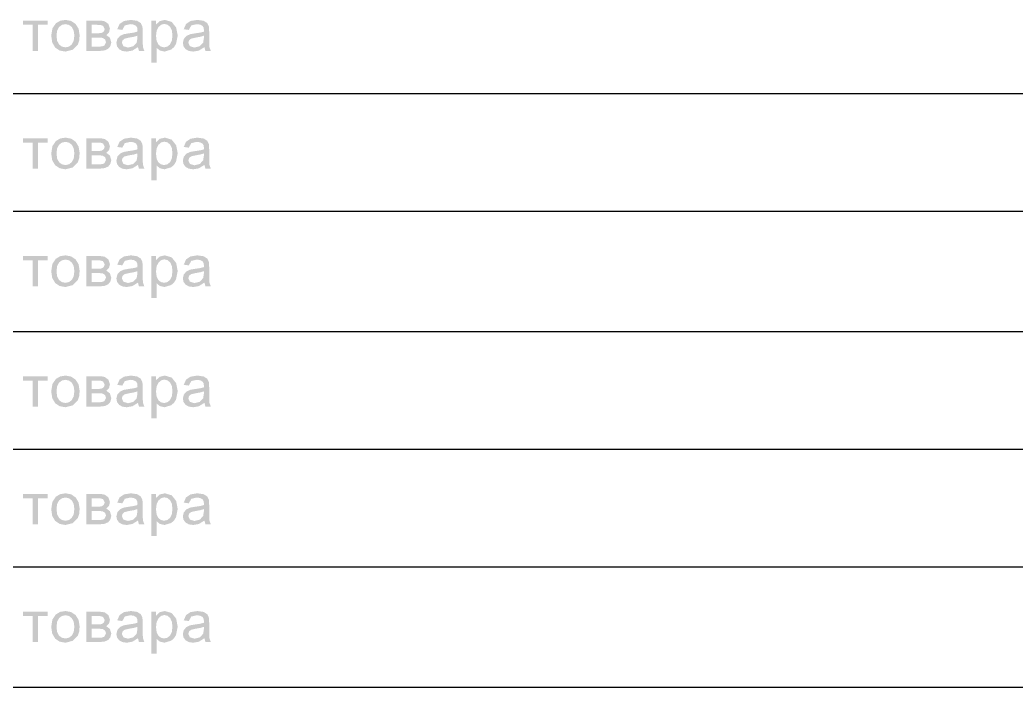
# Model space of a CAD drawing. Header units: millimetres. Extents: x 0 to 420, y 0 to 297.
# Drawn here: x 44.04 to 60.86, y 125.86 to 137.13 of the extents above; entities that cross this region are included whole.
import ezdxf

# ---------------------------------------------------------------- set-up
doc = ezdxf.new("R2010")
doc.units = ezdxf.units.MM
doc.layers.get('0').update_dxf_attribs({"linetype": 'CONTINUOUS'})

msp = doc.modelspace()

# ---------------------------------------------------------------- hatches: boundary and pattern name
at = {"true_color": 0x0000fb}
for points in [[(44.088075, 137.121745), (44.504242, 137.121745), (44.504242, 137.050087), (44.339429, 137.050087), (44.339429, 136.609666), (44.253439, 136.609666), (44.253439, 137.050087), (44.088075, 137.050087)], [(44.088075, 135.132078), (44.504242, 135.132078), (44.504242, 135.06042), (44.339429, 135.06042), (44.339429, 134.619999), (44.253439, 134.619999), (44.253439, 135.06042), (44.088075, 135.06042)], [(44.088075, 133.142412), (44.504242, 133.142412), (44.504242, 133.070754), (44.339429, 133.070754), (44.339429, 132.630333), (44.253439, 132.630333), (44.253439, 133.070754), (44.088075, 133.070754)], [(44.088075, 131.110412), (44.504242, 131.110412), (44.504242, 131.038754), (44.339429, 131.038754), (44.339429, 130.598333), (44.253439, 130.598333), (44.253439, 131.038754), (44.088075, 131.038754)], [(44.088075, 129.120745), (44.504242, 129.120745), (44.504242, 129.049087), (44.339429, 129.049087), (44.339429, 128.608666), (44.253439, 128.608666), (44.253439, 129.049087), (44.088075, 129.049087)], [(44.088075, 127.131078), (44.504242, 127.131078), (44.504242, 127.059421), (44.339429, 127.059421), (44.339429, 126.618999), (44.253439, 126.618999), (44.253439, 127.059421), (44.088075, 127.059421)]]:
    msp.add_hatch(color=0, dxfattribs=at).paths.add_polyline_path(points, flags=0)
h = msp.add_hatch(color=0, dxfattribs=at)
h.paths.add_polyline_path([(44.565339, 136.865981), (44.584907, 136.98966), (44.644162, 137.076545), (44.717405, 137.118989), (44.805117, 137.133321), (44.901098, 137.115957), (44.977648, 137.063868), (45.028015, 136.98153), (45.044896, 136.873147), (45.037454, 136.784401), (45.01513, 136.717153), (44.929141, 136.62951), (44.805117, 136.598091), (44.707966, 136.615178), (44.631484, 136.666993), (44.581875, 136.750984)], flags=0)
h.paths.add_polyline_path([(44.654084, 136.865981), (44.664833, 136.779509), (44.697079, 136.718256), (44.745517, 136.681806), (44.805117, 136.669749), (44.864235, 136.681875), (44.912604, 136.718807), (44.94485, 136.78075), (44.955599, 136.868737), (44.94485, 136.951833), (44.912604, 137.012604), (44.864235, 137.049329), (44.805117, 137.061663), (44.745517, 137.049329), (44.697079, 137.012604), (44.664833, 136.951488)], flags=0)
h = msp.add_hatch(color=0, dxfattribs=at)
h.paths.add_polyline_path([(45.159179, 137.121745), (45.35927, 137.121745), (45.423417, 137.118576), (45.468962, 137.109618), (45.530698, 137.064419), (45.556605, 136.986146), (45.541171, 136.921654), (45.495971, 136.876454), (45.555502, 136.831255), (45.579756, 136.752982), (45.564115, 136.689455), (45.52739, 136.644944), (45.469513, 136.618417), (45.390138, 136.609666), (45.159179, 136.609666)], flags=0)
h.paths.add_polyline_path([(45.246271, 136.90622), (45.338875, 136.90622), (45.414391, 136.911732), (45.451874, 136.935434), (45.46841, 136.977878), (45.439747, 137.034102), (45.400818, 137.046022), (45.341631, 137.050087), (45.246271, 137.050087)], flags=0)
h.paths.add_polyline_path([(45.246271, 136.681324), (45.360372, 136.681324), (45.422453, 136.685527), (45.461796, 136.698412), (45.490459, 136.757392), (45.474474, 136.802591), (45.433133, 136.829601), (45.351002, 136.835113), (45.246271, 136.835113)], flags=0)
h = msp.add_hatch(color=0, dxfattribs=at)
h.paths.add_polyline_path([(46.029294, 136.673056), (45.936139, 136.614627), (45.840227, 136.598091), (45.765538, 136.608426), (45.710692, 136.639432), (45.676723, 136.686285), (45.665492, 136.744714), (45.68258, 136.813065), (45.727228, 136.863225), (45.790067, 136.891888), (45.867237, 136.905118), (45.95805, 136.918347), (46.021577, 136.934883), (46.022128, 136.957483), (46.015996, 137.002614), (45.997875, 137.032448), (45.95612, 137.05429), (45.898656, 137.061663), (45.808257, 137.040165), (45.765262, 136.964098), (45.680375, 136.975673), (45.718409, 137.063868), (45.795028, 137.115131), (45.911334, 137.133321), (46.017719, 137.117887), (46.078352, 137.07875), (46.105362, 137.020322), (46.109772, 136.939844), (46.109772, 136.824089), (46.111081, 136.725352), (46.115284, 136.670851), (46.137332, 136.609666), (46.046382, 136.609666)], flags=0)
h.paths.add_polyline_path([(46.021577, 136.866532), (45.962528, 136.848618), (45.879915, 136.834011), (45.804398, 136.816372), (45.770223, 136.78826), (45.758096, 136.746919), (45.784003, 136.689041), (45.861174, 136.66589), (45.95047, 136.687939), (46.007797, 136.748021), (46.021577, 136.835113)], flags=0)
h = msp.add_hatch(color=0, dxfattribs=at)
h.paths.add_polyline_path([(46.256025, 136.413433), (46.256025, 137.121745), (46.3354, 137.121745), (46.3354, 137.055599), (46.398238, 137.113477), (46.483677, 137.133321), (46.599432, 137.099697), (46.674949, 137.004336), (46.700856, 136.86984), (46.672744, 136.728177), (46.638086, 136.672505), (46.590613, 136.631715), (46.477613, 136.598091), (46.399341, 136.616281), (46.343117, 136.662583), (46.343117, 136.413433)], flags=0)
h.paths.add_polyline_path([(46.334849, 136.862674), (46.344771, 136.776615), (46.374536, 136.716602), (46.418702, 136.681393), (46.47155, 136.669749), (46.525294, 136.681806), (46.570769, 136.718256), (46.601775, 136.780681), (46.61211, 136.870391), (46.601912, 136.955623), (46.571871, 137.016463), (46.527567, 137.053188), (46.475409, 137.065521), (46.42325, 137.05243), (46.377292, 137.013707), (46.345322, 136.949973)], flags=0)
h = msp.add_hatch(color=0, dxfattribs=at)
h.paths.add_polyline_path([(47.151931, 136.673056), (47.058776, 136.614627), (46.962864, 136.598091), (46.888174, 136.608426), (46.833328, 136.639432), (46.79936, 136.686285), (46.788129, 136.744714), (46.805216, 136.813065), (46.849865, 136.863225), (46.912703, 136.891888), (46.989874, 136.905118), (47.080686, 136.918347), (47.144214, 136.934883), (47.144765, 136.957483), (47.138633, 137.002614), (47.120512, 137.032448), (47.078757, 137.05429), (47.021293, 137.061663), (46.930894, 137.040165), (46.887899, 136.964098), (46.803012, 136.975673), (46.841045, 137.063868), (46.917664, 137.115131), (47.033971, 137.133321), (47.140355, 137.117887), (47.200989, 137.07875), (47.227999, 137.020322), (47.232408, 136.939844), (47.232408, 136.824089), (47.233717, 136.725352), (47.23792, 136.670851), (47.259969, 136.609666), (47.169019, 136.609666)], flags=0)
h.paths.add_polyline_path([(47.144214, 136.866532), (47.085165, 136.848618), (47.002552, 136.834011), (46.927035, 136.816372), (46.89286, 136.78826), (46.880733, 136.746919), (46.90664, 136.689041), (46.98381, 136.66589), (47.073107, 136.687939), (47.130434, 136.748021), (47.144214, 136.835113)], flags=0)
h = msp.add_hatch(color=0, dxfattribs=at)
h.paths.add_polyline_path([(44.565339, 134.876315), (44.584907, 134.999993), (44.644162, 135.086879), (44.717405, 135.129322), (44.805117, 135.143654), (44.901098, 135.126291), (44.977648, 135.074201), (45.028015, 134.991863), (45.044896, 134.88348), (45.037454, 134.794735), (45.01513, 134.727486), (44.929141, 134.639843), (44.805117, 134.608424), (44.707966, 134.625512), (44.631484, 134.677326), (44.581875, 134.761317)], flags=0)
h.paths.add_polyline_path([(44.654084, 134.876315), (44.664833, 134.789843), (44.697079, 134.728589), (44.745517, 134.69214), (44.805117, 134.680082), (44.864235, 134.692209), (44.912604, 134.72914), (44.94485, 134.791083), (44.955599, 134.879071), (44.94485, 134.962166), (44.912604, 135.022938), (44.864235, 135.059663), (44.805117, 135.071996), (44.745517, 135.059663), (44.697079, 135.022938), (44.664833, 134.961822)], flags=0)
h = msp.add_hatch(color=0, dxfattribs=at)
h.paths.add_polyline_path([(45.159179, 135.132078), (45.35927, 135.132078), (45.423417, 135.128909), (45.468962, 135.119952), (45.530698, 135.074752), (45.556605, 134.996479), (45.541171, 134.931987), (45.495971, 134.886788), (45.555502, 134.841588), (45.579756, 134.763315), (45.564115, 134.699788), (45.52739, 134.655277), (45.469513, 134.62875), (45.390138, 134.619999), (45.159179, 134.619999)], flags=0)
h.paths.add_polyline_path([(45.246271, 134.916553), (45.338875, 134.916553), (45.414391, 134.922065), (45.451874, 134.945768), (45.46841, 134.988211), (45.439747, 135.044435), (45.400818, 135.056355), (45.341631, 135.06042), (45.246271, 135.06042)], flags=0)
h.paths.add_polyline_path([(45.246271, 134.691657), (45.360372, 134.691657), (45.422453, 134.69586), (45.461796, 134.708745), (45.490459, 134.767725), (45.474474, 134.812925), (45.433133, 134.839934), (45.351002, 134.845447), (45.246271, 134.845447)], flags=0)
h = msp.add_hatch(color=0, dxfattribs=at)
h.paths.add_polyline_path([(46.029294, 134.683389), (45.936139, 134.62496), (45.840227, 134.608424), (45.765538, 134.618759), (45.710692, 134.649765), (45.676723, 134.696618), (45.665492, 134.755047), (45.68258, 134.823398), (45.727228, 134.873558), (45.790067, 134.902222), (45.867237, 134.915451), (45.95805, 134.92868), (46.021577, 134.945216), (46.022128, 134.967816), (46.015996, 135.012947), (45.997875, 135.042782), (45.95612, 135.064623), (45.898656, 135.071996), (45.808257, 135.050499), (45.765262, 134.974431), (45.680375, 134.986006), (45.718409, 135.074201), (45.795028, 135.125464), (45.911334, 135.143654), (46.017719, 135.12822), (46.078352, 135.089084), (46.105362, 135.030655), (46.109772, 134.950177), (46.109772, 134.834422), (46.111081, 134.735686), (46.115284, 134.681184), (46.137332, 134.619999), (46.046382, 134.619999)], flags=0)
h.paths.add_polyline_path([(46.021577, 134.876866), (45.962528, 134.858951), (45.879915, 134.844344), (45.804398, 134.826705), (45.770223, 134.798593), (45.758096, 134.757252), (45.784003, 134.699374), (45.861174, 134.676223), (45.95047, 134.698272), (46.007797, 134.758354), (46.021577, 134.845447)], flags=0)
h = msp.add_hatch(color=0, dxfattribs=at)
h.paths.add_polyline_path([(46.256025, 134.423767), (46.256025, 135.132078), (46.3354, 135.132078), (46.3354, 135.065933), (46.398238, 135.12381), (46.483677, 135.143654), (46.599432, 135.11003), (46.674949, 135.01467), (46.700856, 134.880173), (46.672744, 134.738511), (46.638086, 134.682838), (46.590613, 134.642048), (46.477613, 134.608424), (46.399341, 134.626614), (46.343117, 134.672916), (46.343117, 134.423767)], flags=0)
h.paths.add_polyline_path([(46.334849, 134.873007), (46.344771, 134.786949), (46.374536, 134.726935), (46.418702, 134.691726), (46.47155, 134.680082), (46.525294, 134.69214), (46.570769, 134.728589), (46.601775, 134.791014), (46.61211, 134.880724), (46.601912, 134.965956), (46.571871, 135.026796), (46.527567, 135.063521), (46.475409, 135.075854), (46.42325, 135.062763), (46.377292, 135.02404), (46.345322, 134.960306)], flags=0)
h = msp.add_hatch(color=0, dxfattribs=at)
h.paths.add_polyline_path([(47.151931, 134.683389), (47.058776, 134.62496), (46.962864, 134.608424), (46.888174, 134.618759), (46.833328, 134.649765), (46.79936, 134.696618), (46.788129, 134.755047), (46.805216, 134.823398), (46.849865, 134.873558), (46.912703, 134.902222), (46.989874, 134.915451), (47.080686, 134.92868), (47.144214, 134.945216), (47.144765, 134.967816), (47.138633, 135.012947), (47.120512, 135.042782), (47.078757, 135.064623), (47.021293, 135.071996), (46.930894, 135.050499), (46.887899, 134.974431), (46.803012, 134.986006), (46.841045, 135.074201), (46.917664, 135.125464), (47.033971, 135.143654), (47.140355, 135.12822), (47.200989, 135.089084), (47.227999, 135.030655), (47.232408, 134.950177), (47.232408, 134.834422), (47.233717, 134.735686), (47.23792, 134.681184), (47.259969, 134.619999), (47.169019, 134.619999)], flags=0)
h.paths.add_polyline_path([(47.144214, 134.876866), (47.085165, 134.858951), (47.002552, 134.844344), (46.927035, 134.826705), (46.89286, 134.798593), (46.880733, 134.757252), (46.90664, 134.699374), (46.98381, 134.676223), (47.073107, 134.698272), (47.130434, 134.758354), (47.144214, 134.845447)], flags=0)
h = msp.add_hatch(color=0, dxfattribs=at)
h.paths.add_polyline_path([(44.565339, 132.886648), (44.584907, 133.010327), (44.644162, 133.097212), (44.717405, 133.139656), (44.805117, 133.153987), (44.901098, 133.136624), (44.977648, 133.084534), (45.028015, 133.002196), (45.044896, 132.893814), (45.037454, 132.805068), (45.01513, 132.73782), (44.929141, 132.650177), (44.805117, 132.618757), (44.707966, 132.635845), (44.631484, 132.687659), (44.581875, 132.771651)], flags=0)
h.paths.add_polyline_path([(44.654084, 132.886648), (44.664833, 132.800176), (44.697079, 132.738922), (44.745517, 132.702473), (44.805117, 132.690415), (44.864235, 132.702542), (44.912604, 132.739473), (44.94485, 132.801416), (44.955599, 132.889404), (44.94485, 132.9725), (44.912604, 133.033271), (44.864235, 133.069996), (44.805117, 133.082329), (44.745517, 133.069996), (44.697079, 133.033271), (44.664833, 132.972155)], flags=0)
h = msp.add_hatch(color=0, dxfattribs=at)
h.paths.add_polyline_path([(45.159179, 133.142412), (45.35927, 133.142412), (45.423417, 133.139242), (45.468962, 133.130285), (45.530698, 133.085085), (45.556605, 133.006813), (45.541171, 132.942321), (45.495971, 132.897121), (45.555502, 132.851921), (45.579756, 132.773649), (45.564115, 132.710121), (45.52739, 132.665611), (45.469513, 132.639083), (45.390138, 132.630333), (45.159179, 132.630333)], flags=0)
h.paths.add_polyline_path([(45.246271, 132.926887), (45.338875, 132.926887), (45.414391, 132.932399), (45.451874, 132.956101), (45.46841, 132.998545), (45.439747, 133.054769), (45.400818, 133.066689), (45.341631, 133.070754), (45.246271, 133.070754)], flags=0)
h.paths.add_polyline_path([(45.246271, 132.701991), (45.360372, 132.701991), (45.422453, 132.706194), (45.461796, 132.719078), (45.490459, 132.778058), (45.474474, 132.823258), (45.433133, 132.850268), (45.351002, 132.85578), (45.246271, 132.85578)], flags=0)
h = msp.add_hatch(color=0, dxfattribs=at)
h.paths.add_polyline_path([(46.029294, 132.693723), (45.936139, 132.635294), (45.840227, 132.618757), (45.765538, 132.629093), (45.710692, 132.660098), (45.676723, 132.706952), (45.665492, 132.765381), (45.68258, 132.833731), (45.727228, 132.883892), (45.790067, 132.912555), (45.867237, 132.925784), (45.95805, 132.939013), (46.021577, 132.95555), (46.022128, 132.97815), (46.015996, 133.02328), (45.997875, 133.053115), (45.95612, 133.074957), (45.898656, 133.082329), (45.808257, 133.060832), (45.765262, 132.984764), (45.680375, 132.99634), (45.718409, 133.084534), (45.795028, 133.135797), (45.911334, 133.153987), (46.017719, 133.138553), (46.078352, 133.099417), (46.105362, 133.040988), (46.109772, 132.960511), (46.109772, 132.844756), (46.111081, 132.746019), (46.115284, 132.691518), (46.137332, 132.630333), (46.046382, 132.630333)], flags=0)
h.paths.add_polyline_path([(46.021577, 132.887199), (45.962528, 132.869285), (45.879915, 132.854677), (45.804398, 132.837039), (45.770223, 132.808927), (45.758096, 132.767585), (45.784003, 132.709708), (45.861174, 132.686557), (45.95047, 132.708605), (46.007797, 132.768688), (46.021577, 132.85578)], flags=0)
h = msp.add_hatch(color=0, dxfattribs=at)
h.paths.add_polyline_path([(46.256025, 132.4341), (46.256025, 133.142412), (46.3354, 133.142412), (46.3354, 133.076266), (46.398238, 133.134144), (46.483677, 133.153987), (46.599432, 133.120363), (46.674949, 133.025003), (46.700856, 132.890506), (46.672744, 132.748844), (46.638086, 132.693171), (46.590613, 132.652381), (46.477613, 132.618757), (46.399341, 132.636947), (46.343117, 132.683249), (46.343117, 132.4341)], flags=0)
h.paths.add_polyline_path([(46.334849, 132.883341), (46.344771, 132.797282), (46.374536, 132.737269), (46.418702, 132.70206), (46.47155, 132.690415), (46.525294, 132.702473), (46.570769, 132.738922), (46.601775, 132.801347), (46.61211, 132.891058), (46.601912, 132.976289), (46.571871, 133.03713), (46.527567, 133.073854), (46.475409, 133.086188), (46.42325, 133.073096), (46.377292, 133.034374), (46.345322, 132.970639)], flags=0)
h = msp.add_hatch(color=0, dxfattribs=at)
h.paths.add_polyline_path([(47.151931, 132.693723), (47.058776, 132.635294), (46.962864, 132.618757), (46.888174, 132.629093), (46.833328, 132.660098), (46.79936, 132.706952), (46.788129, 132.765381), (46.805216, 132.833731), (46.849865, 132.883892), (46.912703, 132.912555), (46.989874, 132.925784), (47.080686, 132.939013), (47.144214, 132.95555), (47.144765, 132.97815), (47.138633, 133.02328), (47.120512, 133.053115), (47.078757, 133.074957), (47.021293, 133.082329), (46.930894, 133.060832), (46.887899, 132.984764), (46.803012, 132.99634), (46.841045, 133.084534), (46.917664, 133.135797), (47.033971, 133.153987), (47.140355, 133.138553), (47.200989, 133.099417), (47.227999, 133.040988), (47.232408, 132.960511), (47.232408, 132.844756), (47.233717, 132.746019), (47.23792, 132.691518), (47.259969, 132.630333), (47.169019, 132.630333)], flags=0)
h.paths.add_polyline_path([(47.144214, 132.887199), (47.085165, 132.869285), (47.002552, 132.854677), (46.927035, 132.837039), (46.89286, 132.808927), (46.880733, 132.767585), (46.90664, 132.709708), (46.98381, 132.686557), (47.073107, 132.708605), (47.130434, 132.768688), (47.144214, 132.85578)], flags=0)
h = msp.add_hatch(color=0, dxfattribs=at)
h.paths.add_polyline_path([(44.565339, 130.854648), (44.584907, 130.978327), (44.644162, 131.065212), (44.717405, 131.107656), (44.805117, 131.121987), (44.901098, 131.104624), (44.977648, 131.052534), (45.028015, 130.970196), (45.044896, 130.861814), (45.037454, 130.773068), (45.01513, 130.70582), (44.929141, 130.618177), (44.805117, 130.586757), (44.707966, 130.603845), (44.631484, 130.655659), (44.581875, 130.739651)], flags=0)
h.paths.add_polyline_path([(44.654084, 130.854648), (44.664833, 130.768176), (44.697079, 130.706922), (44.745517, 130.670473), (44.805117, 130.658415), (44.864235, 130.670542), (44.912604, 130.707473), (44.94485, 130.769416), (44.955599, 130.857404), (44.94485, 130.9405), (44.912604, 131.001271), (44.864235, 131.037996), (44.805117, 131.050329), (44.745517, 131.037996), (44.697079, 131.001271), (44.664833, 130.940155)], flags=0)
h = msp.add_hatch(color=0, dxfattribs=at)
h.paths.add_polyline_path([(45.159179, 131.110412), (45.35927, 131.110412), (45.423417, 131.107242), (45.468962, 131.098285), (45.530698, 131.053085), (45.556605, 130.974813), (45.541171, 130.910321), (45.495971, 130.865121), (45.555502, 130.819921), (45.579756, 130.741649), (45.564115, 130.678121), (45.52739, 130.633611), (45.469513, 130.607083), (45.390138, 130.598333), (45.159179, 130.598333)], flags=0)
h.paths.add_polyline_path([(45.246271, 130.894887), (45.338875, 130.894887), (45.414391, 130.900399), (45.451874, 130.924101), (45.46841, 130.966545), (45.439747, 131.022769), (45.400818, 131.034689), (45.341631, 131.038754), (45.246271, 131.038754)], flags=0)
h.paths.add_polyline_path([(45.246271, 130.669991), (45.360372, 130.669991), (45.422453, 130.674194), (45.461796, 130.687078), (45.490459, 130.746059), (45.474474, 130.791258), (45.433133, 130.818268), (45.351002, 130.82378), (45.246271, 130.82378)], flags=0)
h = msp.add_hatch(color=0, dxfattribs=at)
h.paths.add_polyline_path([(46.029294, 130.661723), (45.936139, 130.603294), (45.840227, 130.586757), (45.765538, 130.597093), (45.710692, 130.628098), (45.676723, 130.674952), (45.665492, 130.733381), (45.68258, 130.801731), (45.727228, 130.851892), (45.790067, 130.880555), (45.867237, 130.893784), (45.95805, 130.907013), (46.021577, 130.92355), (46.022128, 130.94615), (46.015996, 130.99128), (45.997875, 131.021115), (45.95612, 131.042957), (45.898656, 131.050329), (45.808257, 131.028832), (45.765262, 130.952764), (45.680375, 130.96434), (45.718409, 131.052534), (45.795028, 131.103797), (45.911334, 131.121987), (46.017719, 131.106553), (46.078352, 131.067417), (46.105362, 131.008988), (46.109772, 130.928511), (46.109772, 130.812756), (46.111081, 130.714019), (46.115284, 130.659518), (46.137332, 130.598333), (46.046382, 130.598333)], flags=0)
h.paths.add_polyline_path([(46.021577, 130.855199), (45.962528, 130.837285), (45.879915, 130.822677), (45.804398, 130.805039), (45.770223, 130.776927), (45.758096, 130.735585), (45.784003, 130.677708), (45.861174, 130.654557), (45.95047, 130.676605), (46.007797, 130.736688), (46.021577, 130.82378)], flags=0)
h = msp.add_hatch(color=0, dxfattribs=at)
h.paths.add_polyline_path([(46.256025, 130.4021), (46.256025, 131.110412), (46.3354, 131.110412), (46.3354, 131.044266), (46.398238, 131.102144), (46.483677, 131.121987), (46.599432, 131.088363), (46.674949, 130.993003), (46.700856, 130.858506), (46.672744, 130.716844), (46.638086, 130.661171), (46.590613, 130.620381), (46.477613, 130.586757), (46.399341, 130.604947), (46.343117, 130.651249), (46.343117, 130.4021)], flags=0)
h.paths.add_polyline_path([(46.334849, 130.851341), (46.344771, 130.765282), (46.374536, 130.705269), (46.418702, 130.67006), (46.47155, 130.658415), (46.525294, 130.670473), (46.570769, 130.706922), (46.601775, 130.769347), (46.61211, 130.859058), (46.601912, 130.944289), (46.571871, 131.00513), (46.527567, 131.041854), (46.475409, 131.054188), (46.42325, 131.041096), (46.377292, 131.002374), (46.345322, 130.938639)], flags=0)
h = msp.add_hatch(color=0, dxfattribs=at)
h.paths.add_polyline_path([(47.151931, 130.661723), (47.058776, 130.603294), (46.962864, 130.586757), (46.888174, 130.597093), (46.833328, 130.628098), (46.79936, 130.674952), (46.788129, 130.733381), (46.805216, 130.801731), (46.849865, 130.851892), (46.912703, 130.880555), (46.989874, 130.893784), (47.080686, 130.907013), (47.144214, 130.92355), (47.144765, 130.94615), (47.138633, 130.99128), (47.120512, 131.021115), (47.078757, 131.042957), (47.021293, 131.050329), (46.930894, 131.028832), (46.887899, 130.952764), (46.803012, 130.96434), (46.841045, 131.052534), (46.917664, 131.103797), (47.033971, 131.121987), (47.140355, 131.106553), (47.200989, 131.067417), (47.227999, 131.008988), (47.232408, 130.928511), (47.232408, 130.812756), (47.233717, 130.714019), (47.23792, 130.659518), (47.259969, 130.598333), (47.169019, 130.598333)], flags=0)
h.paths.add_polyline_path([(47.144214, 130.855199), (47.085165, 130.837285), (47.002552, 130.822677), (46.927035, 130.805039), (46.89286, 130.776927), (46.880733, 130.735585), (46.90664, 130.677708), (46.98381, 130.654557), (47.073107, 130.676605), (47.130434, 130.736688), (47.144214, 130.82378)], flags=0)
h = msp.add_hatch(color=0, dxfattribs=at)
h.paths.add_polyline_path([(44.565339, 128.864981), (44.584907, 128.98866), (44.644162, 129.075545), (44.717405, 129.117989), (44.805117, 129.132321), (44.901098, 129.114957), (44.977648, 129.062868), (45.028015, 128.98053), (45.044896, 128.872147), (45.037454, 128.783401), (45.01513, 128.716153), (44.929141, 128.62851), (44.805117, 128.597091), (44.707966, 128.614178), (44.631484, 128.665993), (44.581875, 128.749984)], flags=0)
h.paths.add_polyline_path([(44.654084, 128.864981), (44.664833, 128.778509), (44.697079, 128.717256), (44.745517, 128.680806), (44.805117, 128.668749), (44.864235, 128.680875), (44.912604, 128.717807), (44.94485, 128.77975), (44.955599, 128.867737), (44.94485, 128.950833), (44.912604, 129.011605), (44.864235, 129.048329), (44.805117, 129.060663), (44.745517, 129.048329), (44.697079, 129.011605), (44.664833, 128.950489)], flags=0)
h = msp.add_hatch(color=0, dxfattribs=at)
h.paths.add_polyline_path([(45.159179, 129.120745), (45.35927, 129.120745), (45.423417, 129.117576), (45.468962, 129.108618), (45.530698, 129.063419), (45.556605, 128.985146), (45.541171, 128.920654), (45.495971, 128.875454), (45.555502, 128.830255), (45.579756, 128.751982), (45.564115, 128.688455), (45.52739, 128.643944), (45.469513, 128.617417), (45.390138, 128.608666), (45.159179, 128.608666)], flags=0)
h.paths.add_polyline_path([(45.246271, 128.90522), (45.338875, 128.90522), (45.414391, 128.910732), (45.451874, 128.934434), (45.46841, 128.976878), (45.439747, 129.033102), (45.400818, 129.045022), (45.341631, 129.049087), (45.246271, 129.049087)], flags=0)
h.paths.add_polyline_path([(45.246271, 128.680324), (45.360372, 128.680324), (45.422453, 128.684527), (45.461796, 128.697412), (45.490459, 128.756392), (45.474474, 128.801591), (45.433133, 128.828601), (45.351002, 128.834113), (45.246271, 128.834113)], flags=0)
h = msp.add_hatch(color=0, dxfattribs=at)
h.paths.add_polyline_path([(46.029294, 128.672056), (45.936139, 128.613627), (45.840227, 128.597091), (45.765538, 128.607426), (45.710692, 128.638432), (45.676723, 128.685285), (45.665492, 128.743714), (45.68258, 128.812065), (45.727228, 128.862225), (45.790067, 128.890888), (45.867237, 128.904118), (45.95805, 128.917347), (46.021577, 128.933883), (46.022128, 128.956483), (46.015996, 129.001614), (45.997875, 129.031448), (45.95612, 129.05329), (45.898656, 129.060663), (45.808257, 129.039165), (45.765262, 128.963098), (45.680375, 128.974673), (45.718409, 129.062868), (45.795028, 129.114131), (45.911334, 129.132321), (46.017719, 129.116887), (46.078352, 129.07775), (46.105362, 129.019322), (46.109772, 128.938844), (46.109772, 128.823089), (46.111081, 128.724352), (46.115284, 128.669851), (46.137332, 128.608666), (46.046382, 128.608666)], flags=0)
h.paths.add_polyline_path([(46.021577, 128.865532), (45.962528, 128.847618), (45.879915, 128.833011), (45.804398, 128.815372), (45.770223, 128.78726), (45.758096, 128.745919), (45.784003, 128.688041), (45.861174, 128.66489), (45.95047, 128.686939), (46.007797, 128.747021), (46.021577, 128.834113)], flags=0)
h = msp.add_hatch(color=0, dxfattribs=at)
h.paths.add_polyline_path([(46.256025, 128.412434), (46.256025, 129.120745), (46.3354, 129.120745), (46.3354, 129.054599), (46.398238, 129.112477), (46.483677, 129.132321), (46.599432, 129.098697), (46.674949, 129.003336), (46.700856, 128.86884), (46.672744, 128.727177), (46.638086, 128.671505), (46.590613, 128.630715), (46.477613, 128.597091), (46.399341, 128.615281), (46.343117, 128.661583), (46.343117, 128.412434)], flags=0)
h.paths.add_polyline_path([(46.334849, 128.861674), (46.344771, 128.775615), (46.374536, 128.715602), (46.418702, 128.680393), (46.47155, 128.668749), (46.525294, 128.680806), (46.570769, 128.717256), (46.601775, 128.779681), (46.61211, 128.869391), (46.601912, 128.954623), (46.571871, 129.015463), (46.527567, 129.052188), (46.475409, 129.064521), (46.42325, 129.05143), (46.377292, 129.012707), (46.345322, 128.948973)], flags=0)
h = msp.add_hatch(color=0, dxfattribs=at)
h.paths.add_polyline_path([(47.151931, 128.672056), (47.058776, 128.613627), (46.962864, 128.597091), (46.888174, 128.607426), (46.833328, 128.638432), (46.79936, 128.685285), (46.788129, 128.743714), (46.805216, 128.812065), (46.849865, 128.862225), (46.912703, 128.890888), (46.989874, 128.904118), (47.080686, 128.917347), (47.144214, 128.933883), (47.144765, 128.956483), (47.138633, 129.001614), (47.120512, 129.031448), (47.078757, 129.05329), (47.021293, 129.060663), (46.930894, 129.039165), (46.887899, 128.963098), (46.803012, 128.974673), (46.841045, 129.062868), (46.917664, 129.114131), (47.033971, 129.132321), (47.140355, 129.116887), (47.200989, 129.07775), (47.227999, 129.019322), (47.232408, 128.938844), (47.232408, 128.823089), (47.233717, 128.724352), (47.23792, 128.669851), (47.259969, 128.608666), (47.169019, 128.608666)], flags=0)
h.paths.add_polyline_path([(47.144214, 128.865532), (47.085165, 128.847618), (47.002552, 128.833011), (46.927035, 128.815372), (46.89286, 128.78726), (46.880733, 128.745919), (46.90664, 128.688041), (46.98381, 128.66489), (47.073107, 128.686939), (47.130434, 128.747021), (47.144214, 128.834113)], flags=0)
h = msp.add_hatch(color=0, dxfattribs=at)
h.paths.add_polyline_path([(44.565339, 126.875315), (44.584907, 126.998994), (44.644162, 127.085879), (44.717405, 127.128322), (44.805117, 127.142654), (44.901098, 127.125291), (44.977648, 127.073201), (45.028015, 126.990863), (45.044896, 126.88248), (45.037454, 126.793735), (45.01513, 126.726486), (44.929141, 126.638843), (44.805117, 126.607424), (44.707966, 126.624512), (44.631484, 126.676326), (44.581875, 126.760317)], flags=0)
h.paths.add_polyline_path([(44.654084, 126.875315), (44.664833, 126.788843), (44.697079, 126.727589), (44.745517, 126.69114), (44.805117, 126.679082), (44.864235, 126.691209), (44.912604, 126.72814), (44.94485, 126.790083), (44.955599, 126.878071), (44.94485, 126.961166), (44.912604, 127.021938), (44.864235, 127.058663), (44.805117, 127.070996), (44.745517, 127.058663), (44.697079, 127.021938), (44.664833, 126.960822)], flags=0)
h = msp.add_hatch(color=0, dxfattribs=at)
h.paths.add_polyline_path([(45.159179, 127.131078), (45.35927, 127.131078), (45.423417, 127.127909), (45.468962, 127.118952), (45.530698, 127.073752), (45.556605, 126.99548), (45.541171, 126.930987), (45.495971, 126.885788), (45.555502, 126.840588), (45.579756, 126.762315), (45.564115, 126.698788), (45.52739, 126.654277), (45.469513, 126.62775), (45.390138, 126.618999), (45.159179, 126.618999)], flags=0)
h.paths.add_polyline_path([(45.246271, 126.915553), (45.338875, 126.915553), (45.414391, 126.921065), (45.451874, 126.944768), (45.46841, 126.987211), (45.439747, 127.043435), (45.400818, 127.055355), (45.341631, 127.059421), (45.246271, 127.059421)], flags=0)
h.paths.add_polyline_path([(45.246271, 126.690657), (45.360372, 126.690657), (45.422453, 126.69486), (45.461796, 126.707745), (45.490459, 126.766725), (45.474474, 126.811925), (45.433133, 126.838934), (45.351002, 126.844447), (45.246271, 126.844447)], flags=0)
h = msp.add_hatch(color=0, dxfattribs=at)
h.paths.add_polyline_path([(46.029294, 126.682389), (45.936139, 126.62396), (45.840227, 126.607424), (45.765538, 126.617759), (45.710692, 126.648765), (45.676723, 126.695618), (45.665492, 126.754047), (45.68258, 126.822398), (45.727228, 126.872559), (45.790067, 126.901222), (45.867237, 126.914451), (45.95805, 126.92768), (46.021577, 126.944217), (46.022128, 126.966816), (46.015996, 127.011947), (45.997875, 127.041782), (45.95612, 127.063624), (45.898656, 127.070996), (45.808257, 127.049499), (45.765262, 126.973431), (45.680375, 126.985006), (45.718409, 127.073201), (45.795028, 127.124464), (45.911334, 127.142654), (46.017719, 127.12722), (46.078352, 127.088084), (46.105362, 127.029655), (46.109772, 126.949177), (46.109772, 126.833422), (46.111081, 126.734686), (46.115284, 126.680184), (46.137332, 126.618999), (46.046382, 126.618999)], flags=0)
h.paths.add_polyline_path([(46.021577, 126.875866), (45.962528, 126.857951), (45.879915, 126.843344), (45.804398, 126.825705), (45.770223, 126.797593), (45.758096, 126.756252), (45.784003, 126.698374), (45.861174, 126.675223), (45.95047, 126.697272), (46.007797, 126.757355), (46.021577, 126.844447)], flags=0)
h = msp.add_hatch(color=0, dxfattribs=at)
h.paths.add_polyline_path([(46.256025, 126.422767), (46.256025, 127.131078), (46.3354, 127.131078), (46.3354, 127.064933), (46.398238, 127.12281), (46.483677, 127.142654), (46.599432, 127.10903), (46.674949, 127.01367), (46.700856, 126.879173), (46.672744, 126.737511), (46.638086, 126.681838), (46.590613, 126.641048), (46.477613, 126.607424), (46.399341, 126.625614), (46.343117, 126.671916), (46.343117, 126.422767)], flags=0)
h.paths.add_polyline_path([(46.334849, 126.872007), (46.344771, 126.785949), (46.374536, 126.725935), (46.418702, 126.690726), (46.47155, 126.679082), (46.525294, 126.69114), (46.570769, 126.727589), (46.601775, 126.790014), (46.61211, 126.879724), (46.601912, 126.964956), (46.571871, 127.025796), (46.527567, 127.062521), (46.475409, 127.074855), (46.42325, 127.061763), (46.377292, 127.02304), (46.345322, 126.959306)], flags=0)
h = msp.add_hatch(color=0, dxfattribs=at)
h.paths.add_polyline_path([(47.151931, 126.682389), (47.058776, 126.62396), (46.962864, 126.607424), (46.888174, 126.617759), (46.833328, 126.648765), (46.79936, 126.695618), (46.788129, 126.754047), (46.805216, 126.822398), (46.849865, 126.872559), (46.912703, 126.901222), (46.989874, 126.914451), (47.080686, 126.92768), (47.144214, 126.944217), (47.144765, 126.966816), (47.138633, 127.011947), (47.120512, 127.041782), (47.078757, 127.063624), (47.021293, 127.070996), (46.930894, 127.049499), (46.887899, 126.973431), (46.803012, 126.985006), (46.841045, 127.073201), (46.917664, 127.124464), (47.033971, 127.142654), (47.140355, 127.12722), (47.200989, 127.088084), (47.227999, 127.029655), (47.232408, 126.949177), (47.232408, 126.833422), (47.233717, 126.734686), (47.23792, 126.680184), (47.259969, 126.618999), (47.169019, 126.618999)], flags=0)
h.paths.add_polyline_path([(47.144214, 126.875866), (47.085165, 126.857951), (47.002552, 126.843344), (46.927035, 126.825705), (46.89286, 126.797593), (46.880733, 126.756252), (46.90664, 126.698374), (46.98381, 126.675223), (47.073107, 126.697272), (47.130434, 126.757355), (47.144214, 126.844447)], flags=0)

# ---------------------------------------------------------------- linework, layer by layer
at = {"color": 0, "true_color": 0x000007}
for points in [[(28.913668, 135.889999), (77.681668, 135.889999)], [(28.913668, 133.900333), (77.681668, 133.900333)], [(28.913668, 131.868333), (77.681668, 131.868333)], [(28.913668, 129.878666), (77.681668, 129.878666)], [(28.913668, 127.888999), (77.681668, 127.888999)], [(28.913668, 125.856999), (77.681668, 125.856999)]]:
    msp.add_lwpolyline(points, dxfattribs=at)

doc.saveas('drawing.dxf')
